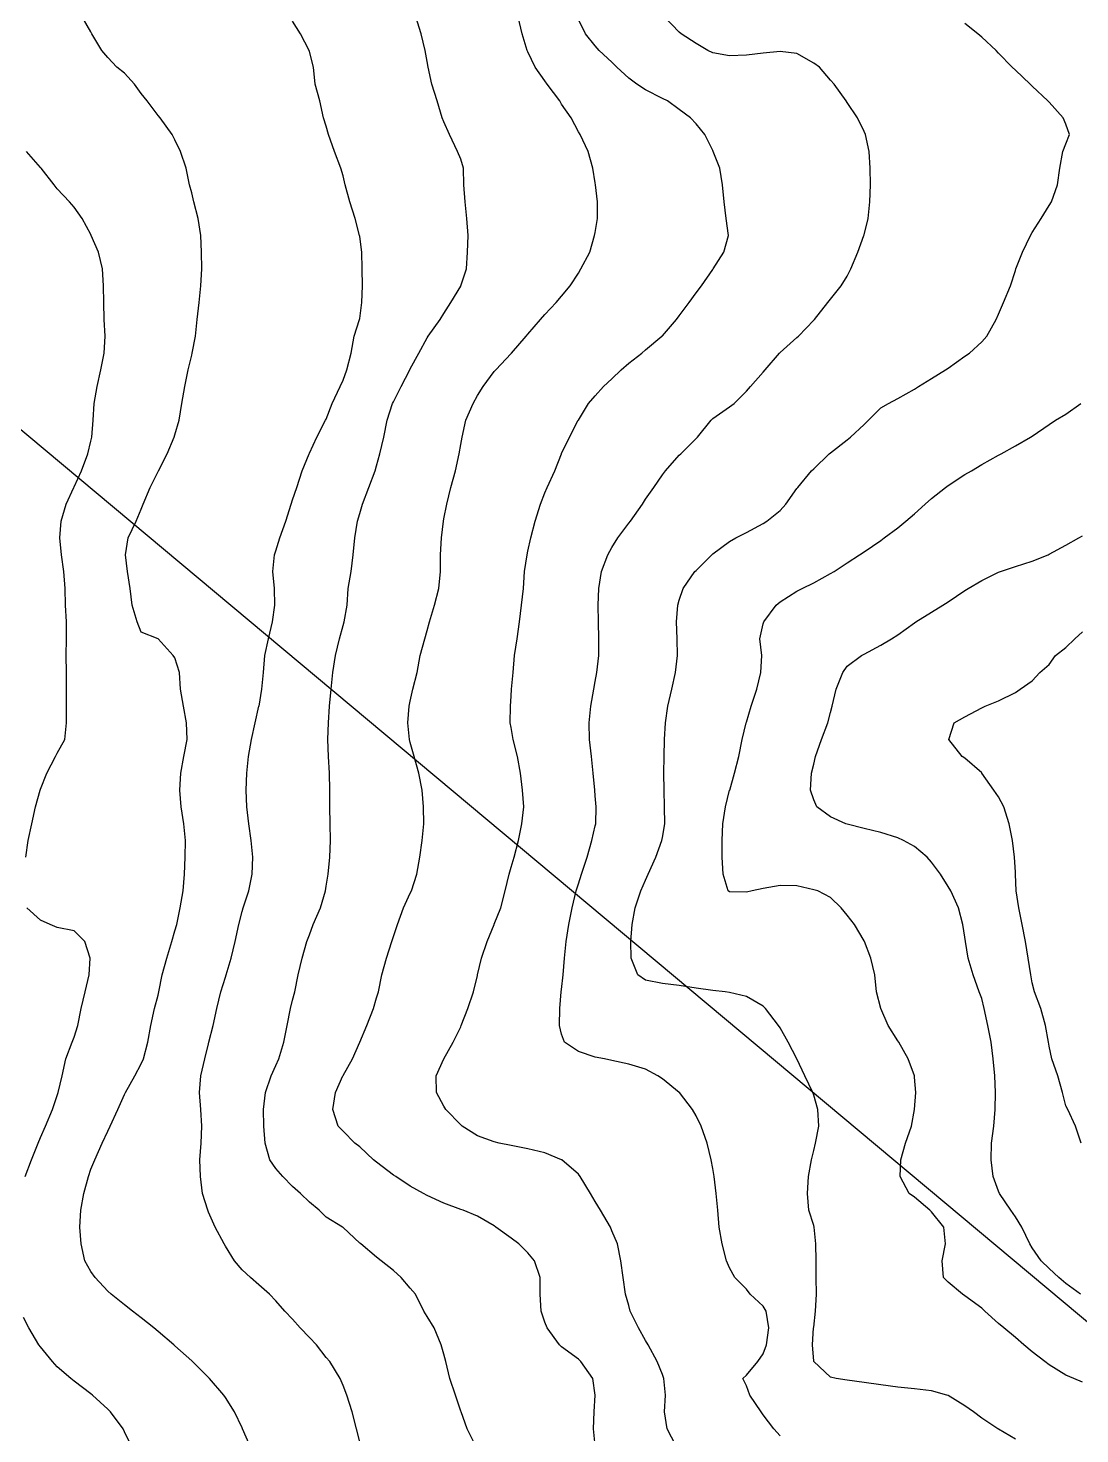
# Model space of a CAD drawing. Extents: x -280806 to 176394, y -263086 to 194114.
# Drawn here: x -38906 to 23831, y -216266 to -132412 of the extents above; entities that cross this region are included whole.
import ezdxf

# ---------------------------------------------------------------- set-up
doc = ezdxf.new("R2010")
doc.units = 0

msp = doc.modelspace()

# ---------------------------------------------------------------- linework, layer by layer
at = {"layer": 'CONTOURS'}
for points in [[(-25676.8397, -216964.7477, 515112), (-26113.801, -215962.1081, 515112), (-26137.7278, -215913.1267, 515112), (-26592.215, -214959.499, 515112), (-27140.3674, -214092.8306, 515112), (-27230.1614, -213956.8594, 515112), (-28092.1968, -212954.2198, 515112), (-28143.007, -212901.0626, 515112), (-29091.8494, -211951.5802, 515112), (-29145.6161, -211899.307, 515112), (-30148.2557, -211009.931, 515112), (-30219.0302, -210948.971, 515112), (-31150.8953, -210154.6013, 515112), (-31413.7853, -209946.3314, 515112), (-32153.5349, -209353.0992, 515112), (-32675.6878, -208943.6918, 515112), (-33156.144, -208578.2062, 515112), (-33947.3438, -207941.0522, 515112), (-34158.7836, -207752.1982, 515112), (-34909.6889, -206938.4431, 515112), (-35161.4232, -206588.3803, 515112), (-35515.8751, -205935.8035, 515112), (-35739.8726, -204933.1639, 515112), (-35813.3904, -203930.5243, 515112), (-35757.9168, -202927.9152, 515112), (-35581.5595, -201925.2756, 515112), (-35303.2162, -200922.636, 515112), (-35161.4232, -200475.1286, 515112), (-34929.6533, -199919.9964, 515112), (-34492.692, -198917.3873, 515112), (-34158.7836, -198211.0133, 515112), (-34016.7468, -197914.7477, 515112), (-33555.7063, -196912.1081, 515112), (-33156.144, -196023.8294, 515112), (-33104.5414, -195909.499, 515112), (-32539.5336, -194906.8594, 515112), (-32153.5349, -194187.3485, 515112), (-32017.4722, -193904.2198, 515112), (-31766.6827, -192901.5802, 515112), (-31592.8248, -191898.971, 515112), (-31367.6081, -190896.3314, 515112), (-31150.8953, -190104.3696, 515112), (-31102.4321, -189893.6918, 515112), (-30907.482, -188891.0522, 515112), (-30639.9895, -187888.4431, 515112), (-30333.0559, -186885.8035, 515112), (-30148.2557, -186250.326, 515112), (-30029.1703, -185883.1639, 515112), (-29827.2098, -184880.5243, 515112), (-29662.2521, -183877.9152, 515112), (-29575.0183, -182875.2756, 515112), (-29534.3275, -181872.636, 515112), (-29524.391, -180869.9964, 515112), (-29616.1054, -179867.3873, 515112), (-29778.8686, -178864.7477, 515112), (-29847.6924, -177862.1081, 515112), (-29796.1507, -176859.499, 515112), (-29617.1722, -175856.8594, 515112), (-29412.2246, -174854.2198, 515112), (-29464.7112, -173851.5802, 515112), (-29635.7345, -172848.971, 515112), (-29807.1235, -171846.3314, 515112), (-29880.9461, -170843.6918, 515112), (-30148.2557, -169983.15, 515112), (-30250.7904, -169841.0522, 515112), (-31150.8953, -168841.2778, 515112), (-31158.7286, -168838.4431, 515112), (-32153.5349, -168451.8958, 515112), (-32396.7043, -167835.8035, 515112), (-32706.2592, -166833.1639, 515112), (-32826.1675, -165830.5243, 515112), (-32969.0273, -164827.9152, 515112), (-33102.5297, -163825.2756, 515112), (-32932.3903, -162822.636, 515112), (-32471.1365, -161819.9964, 515112), (-32153.5349, -161097.5594, 515112), (-32038.5034, -160817.3873, 515112), (-31623.4267, -159814.7477, 515112), (-31150.8953, -158866.332, 515112), (-31120.4153, -158812.1081, 515112), (-30606.1872, -157809.499, 515112), (-30193.7623, -156806.8594, 515112), (-30148.2557, -156676.8317, 515112), (-29894.1134, -155804.2198, 515112), (-29730.6492, -154801.5802, 515112), (-29558.742, -153798.971, 515112), (-29353.1239, -152796.3314, 515112), (-29145.6161, -151928.261, 515112), (-29117.5135, -151793.6918, 515112), (-28929.8177, -150791.0522, 515112), (-28826.3076, -149788.4431, 515112), (-28703.8694, -148785.8035, 515112), (-28599.7193, -147783.1639, 515112), (-28545.8611, -146780.5243, 515112), (-28572.1349, -145777.9152, 515112), (-28598.9878, -144775.2756, 515112), (-28770.4378, -143772.636, 515112), (-29017.1734, -142769.9964, 515112), (-29145.6161, -142246.289, 515112), (-29287.0433, -141767.3873, 515112), (-29484.8585, -140764.7477, 515112), (-29822.7902, -139762.1081, 515112), (-30148.2557, -139073.1382, 515112), (-30322.8451, -138759.499, 515112), (-31031.5661, -137756.8594, 515112), (-31150.8953, -137620.0651, 515112), (-31800.1498, -136754.2198, 515112), (-32153.5349, -136307.1391, 515112), (-32567.2399, -135751.5802, 515112), (-33156.144, -135107.4463, 515112), (-33606.9432, -134748.971, 515112), (-34158.7836, -134169.8815, 515112), (-34511.7725, -133746.3314, 515112), (-35101.7129, -132743.6918, 515112), (-35161.4232, -132631.3121, 515112), (-35675.1026, -131741.0522, 515112)], [(-19119.3115, -216746.2975, 512064), (-19314.6274, -215962.1081, 512064), (-19585.8079, -214959.499, 512064), (-19894.1436, -213956.8594, 512064), (-20121.9511, -213375.179, 512064), (-20301.8136, -212954.2198, 512064), (-20916.839, -211951.5802, 512064), (-21124.5602, -211710.1786, 512064), (-21712.2451, -210948.971, 512064), (-22127.1998, -210510.0895, 512064), (-22676.1142, -209946.3314, 512064), (-23129.8394, -209428.3848, 512064), (-23592.6478, -208943.6918, 512064), (-24132.479, -208324.8259, 512064), (-24513.479, -207941.0522, 512064), (-25135.0882, -207383.5426, 512064), (-25643.6165, -206938.4431, 512064), (-26137.7278, -206476.0006, 512064), (-26588.2222, -205935.8035, 512064), (-27140.3674, -205064.4413, 512064), (-27219.7373, -204933.1639, 512064), (-27740.7624, -203930.5243, 512064), (-28143.007, -203041.9409, 512064), (-28194.5486, -202927.9152, 512064), (-28496.9407, -201925.2756, 512064), (-28631.0222, -200922.636, 512064), (-28667.4763, -199919.9964, 512064), (-28579.3282, -198917.3873, 512064), (-28542.0511, -197914.7477, 512064), (-28606.303, -196912.1081, 512064), (-28686.2215, -195909.499, 512064), (-28611.576, -194906.8594, 512064), (-28366.151, -193904.2198, 512064), (-28143.007, -192998.2322, 512064), (-28118.3182, -192901.5802, 512064), (-27872.0093, -191898.971, 512064), (-27644.0798, -190896.3314, 512064), (-27416.6381, -189893.6918, 512064), (-27140.3674, -189028.2122, 512064), (-27099.0365, -188891.0522, 512064), (-26799.6314, -187888.4431, 512064), (-26551.7071, -186885.8035, 512064), (-26345.7842, -185883.1639, 512064), (-26137.7278, -185104.7657, 512064), (-26070.8851, -184880.5243, 512064), (-25735.2394, -183877.9152, 512064), (-25548.0617, -182875.2756, 512064), (-25503.6218, -181872.636, 512064), (-25597.7136, -180869.9964, 512064), (-25739.2627, -179867.3873, 512064), (-25866.7606, -178864.7477, 512064), (-25901.4468, -177862.1081, 512064), (-25856.1535, -176859.499, 512064), (-25754.838, -175856.8594, 512064), (-25585.7959, -174854.2198, 512064), (-25359.299, -173851.5802, 512064), (-25135.0882, -172861.0106, 512064), (-25132.5583, -172848.971, 512064), (-24963.059, -171846.3314, 512064), (-24869.1806, -170843.6918, 512064), (-24789.445, -169841.0522, 512064), (-24564.9598, -168838.4431, 512064), (-24329.3494, -167835.8035, 512064), (-24189.0499, -166833.1639, 512064), (-24206.9417, -165830.5243, 512064), (-24306.3065, -164827.9152, 512064), (-24200.6018, -163825.2756, 512064), (-24132.479, -163586.4038, 512064), (-23895.3446, -162822.636, 512064), (-23541.3804, -161819.9964, 512064), (-23220.2431, -160817.3873, 512064), (-23129.8394, -160555.4422, 512064), (-22880.0558, -159814.7477, 512064), (-22550.2318, -158812.1081, 512064), (-22151.5534, -157809.499, 512064), (-22127.1998, -157756.3418, 512064), (-21682.71, -156806.8594, 512064), (-21159.6122, -155804.2198, 512064), (-21124.5602, -155729.0561, 512064), (-20766.6641, -154801.5802, 512064), (-20289.4387, -153798.971, 512064), (-20121.9511, -153414.9535, 512064), (-19900.1482, -152796.3314, 512064), (-19645.823, -151793.6918, 512064), (-19463.9489, -150791.0522, 512064), (-19129.7662, -149788.4431, 512064), (-19119.3115, -149727.5746, 512064), (-18992.8195, -148785.8035, 512064), (-18963.132, -147783.1639, 512064), (-18990.2592, -146780.5243, 512064), (-19002.3598, -145777.9152, 512064), (-19119.3115, -144842.8193, 512064), (-19130.01, -144775.2756, 512064), (-19396.3747, -143772.636, 512064), (-19711.5379, -142769.9964, 512064), (-20001.7075, -141767.3873, 512064), (-20121.9511, -141232.067, 512064), (-20252.436, -140764.7477, 512064), (-20630.9366, -139762.1081, 512064), (-20981.4262, -138759.499, 512064), (-21124.5602, -138260.1756, 512064), (-21283.6354, -137756.8594, 512064), (-21513.0583, -136754.2198, 512064), (-21779.7888, -135751.5802, 512064), (-21879.6718, -134748.971, 512064), (-22127.1998, -133816.2526, 512064), (-22148.6882, -133746.3314, 512064), (-22666.2996, -132743.6918, 512064), (-23129.8394, -131987.7269, 512064)], [(-12225.1622, -216964.7477, 509016), (-12719.7612, -215962.1081, 509016), (-13082.5646, -214959.499, 509016), (-13103.5349, -214903.9949, 509016), (-13422.9958, -213956.8594, 509016), (-13747.6382, -212954.2198, 509016), (-13985.6261, -211951.5802, 509016), (-14106.144, -211503.0974, 509016), (-14267.0479, -210948.971, 509016), (-14687.2757, -209946.3314, 509016), (-15108.7836, -209256.2642, 509016), (-15309.4639, -208943.6918, 509016), (-15800.4358, -207941.0522, 509016), (-16111.4232, -207568.5257, 509016), (-16645.89, -206938.4431, 509016), (-17114.0628, -206526.9631, 509016), (-17838.42, -205935.8035, 509016), (-18116.6719, -205719.3955, 509016), (-19063.2283, -204933.1639, 509016), (-19119.3115, -204880.7383, 509016), (-20121.9511, -203958.444, 509016), (-20156.1497, -203930.5243, 509016), (-21124.5602, -203329.855, 509016), (-21543.7822, -202927.9152, 509016), (-22127.1998, -202453.6769, 509016), (-22668.3418, -201925.2756, 509016), (-23129.8394, -201512.6374, 509016), (-23715.6346, -200922.636, 509016), (-24132.479, -200436.541, 509016), (-24482.9686, -199919.9964, 509016), (-24760.4585, -198917.3873, 509016), (-24841.139, -197914.7477, 509016), (-24858.8174, -196912.1081, 509016), (-24756.3132, -195909.499, 509016), (-24410.7005, -194906.8594, 509016), (-24132.479, -194283.269, 509016), (-23961.0595, -193904.2198, 509016), (-23661.1668, -192901.5802, 509016), (-23448.9041, -191898.971, 509016), (-23254.8379, -190896.3314, 509016), (-23129.8394, -190395.8498, 509016), (-22999.4765, -189893.6918, 509016), (-22792.6087, -188891.0522, 509016), (-22562.9419, -187888.4431, 509016), (-22280.057, -186885.8035, 509016), (-22127.1998, -186488.6186, 509016), (-21906.3418, -185883.1639, 509016), (-21464.3513, -184880.5243, 509016), (-21169.5487, -183877.9152, 509016), (-21124.5602, -183595.8533, 509016), (-21007.3951, -182875.2756, 509016), (-20911.0478, -181872.636, 509016), (-20867.7053, -180869.9964, 509016), (-20884.6217, -179867.3873, 509016), (-20901.1114, -178864.7477, 509016), (-20910.1334, -177862.1081, 509016), (-20935.0051, -176859.499, 509016), (-20980.6946, -175856.8594, 509016), (-21033.7603, -174854.2198, 509016), (-20995.7822, -173851.5802, 509016), (-20921.0758, -172848.971, 509016), (-20834.9698, -171846.3314, 509016), (-20737.8605, -170843.6918, 509016), (-20570.0376, -169841.0522, 509016), (-20338.3591, -168838.4431, 509016), (-20121.9511, -168054.9547, 509016), (-20057.8517, -167835.8035, 509016), (-19872.899, -166833.1639, 509016), (-19820.1686, -165830.5243, 509016), (-19635.0331, -164827.9152, 509016), (-19511.5586, -163825.2756, 509016), (-19413.9922, -162822.636, 509016), (-19251.0766, -161819.9964, 509016), (-19119.3115, -161359.596, 509016), (-18951.5801, -160817.3873, 509016), (-18580.7909, -159814.7477, 509016), (-18203.9666, -158812.1081, 509016), (-18116.6719, -158526.0228, 509016), (-17919.1006, -157809.499, 509016), (-17694.4325, -156806.8594, 509016), (-17492.1672, -155804.2198, 509016), (-17165.4521, -154801.5802, 509016), (-17114.0628, -154704.4709, 509016), (-16652.047, -153798.971, 509016), (-16138.6418, -152796.3314, 509016), (-16111.4232, -152738.9376, 509016), (-15595.0615, -151793.6918, 509016), (-15108.7836, -150888.3444, 509016), (-15047.1835, -150791.0522, 509016), (-14318.1629, -149788.4431, 509016), (-14106.144, -149432.711, 509016), (-13685.0018, -148785.8035, 509016), (-13103.5349, -147800.7204, 509016), (-13093.6898, -147783.1639, 509016), (-12763.9877, -146780.5243, 509016), (-12691.5672, -145777.9152, 509016), (-12666.8784, -144775.2756, 509016), (-12737.5615, -143772.636, 509016), (-12839.0599, -142769.9964, 509016), (-12911.5414, -141767.3873, 509016), (-12941.1679, -140764.7477, 509016), (-13103.5349, -140238.1752, 509016), (-13295.4065, -139762.1081, 509016), (-13768.8218, -138759.499, 509016), (-14106.144, -137998.9315, 509016), (-14209.9284, -137756.8594, 509016), (-14507.3827, -136754.2198, 509016), (-14816.1451, -135751.5802, 509016), (-15038.07, -134748.971, 509016), (-15108.7836, -134394.5801, 509016), (-15226.7717, -133746.3314, 509016), (-15457.4443, -132743.6918, 509016), (-15785.2567, -131741.0522, 509016)], [(-5090.4038, -216964.7477, 505968), (-5190.4392, -215962.1081, 505968), (-5146.5785, -214959.499, 505968), (-5082.9058, -213956.8594, 505968), (-5214.2136, -212954.2198, 505968), (-5937.0468, -211951.5802, 505968), (-6085.0882, -211815.6394, 505968), (-7087.7278, -211072.0493, 505968), (-7199.8942, -210948.971, 505968), (-7943.5452, -209946.3314, 505968), (-8090.3674, -209605.7784, 505968), (-8309.7014, -208943.6918, 505968), (-8354.4766, -207941.0522, 505968), (-8372.856, -206938.4431, 505968), (-8707.9836, -205935.8035, 505968), (-9093.007, -205473.6962, 505968), (-9629.455, -204933.1639, 505968), (-10095.6161, -204583.5583, 505968), (-10997.5802, -203930.5243, 505968), (-11098.2557, -203853.4709, 505968), (-12100.8953, -203271.0286, 505968), (-12962.1382, -202927.9152, 505968), (-13103.5349, -202876.4345, 505968), (-14106.144, -202506.6206, 505968), (-15108.7836, -202039.7585, 505968), (-15313.3654, -201925.2756, 505968), (-16111.4232, -201493.7702, 505968), (-16981.17, -200922.636, 505968), (-17114.0628, -200830.6778, 505968), (-18116.6719, -200057.4917, 505968), (-18301.5331, -199919.9964, 505968), (-19119.3115, -199151.8699, 505968), (-19408.841, -198917.3873, 505968), (-20121.9511, -198217.9018, 505968), (-20406.1771, -197914.7477, 505968), (-20732.4046, -196912.1081, 505968), (-20570.891, -195909.499, 505968), (-20128.5958, -194906.8594, 505968), (-20121.9511, -194892.8995, 505968), (-19563.6185, -193904.2198, 505968), (-19122.6338, -192901.5802, 505968), (-19119.3115, -192893.503, 505968), (-18694.6032, -191898.971, 505968), (-18313.7556, -190896.3314, 505968), (-18116.6719, -190257.9888, 505968), (-18004.536, -189893.6918, 505968), (-17801.5697, -188891.0522, 505968), (-17528.7127, -187888.4431, 505968), (-17211.7512, -186885.8035, 505968), (-17114.0628, -186597.7675, 505968), (-16876.075, -185883.1639, 505968), (-16518.0264, -184880.5243, 505968), (-16111.4232, -184013.3074, 505968), (-16040.7706, -183877.9152, 505968), (-15727.68, -182875.2756, 505968), (-15531.5412, -181872.636, 505968), (-15398.0998, -180869.9964, 505968), (-15305.9587, -179867.3873, 505968), (-15317.9678, -178864.7477, 505968), (-15411.45, -177862.1081, 505968), (-15603.8093, -176859.499, 505968), (-15887.7305, -175856.8594, 505968), (-16111.4232, -175027.8643, 505968), (-16155.4973, -174854.2198, 505968), (-16259.6779, -173851.5802, 505968), (-16179.9118, -172848.971, 505968), (-16111.4232, -172558.2528, 505968), (-15952.409, -171846.3314, 505968), (-15702.9607, -170843.6918, 505968), (-15511.6073, -169841.0522, 505968), (-15240.7925, -168838.4431, 505968), (-15108.7836, -168349.6963, 505968), (-14954.7072, -167835.8035, 505968), (-14660.3314, -166833.1639, 505968), (-14408.3532, -165830.5243, 505968), (-14310.6038, -164827.9152, 505968), (-14305.026, -163825.2756, 505968), (-14256.5018, -162822.636, 505968), (-14133.7284, -161819.9964, 505968), (-14106.144, -161679.9713, 505968), (-13922.1972, -160817.3873, 505968), (-13698.9922, -159814.7477, 505968), (-13414.2785, -158812.1081, 505968), (-13193.8166, -157809.499, 505968), (-13103.5349, -157247.8135, 505968), (-13014.3809, -156806.8594, 505968), (-12787.2439, -155804.2198, 505968), (-12364.1206, -154801.5802, 505968), (-12100.8953, -154332.6758, 505968), (-11767.2612, -153798.971, 505968), (-11098.2557, -152901.2741, 505968), (-11010.8086, -152796.3314, 505968), (-10095.6161, -151823.105, 505968), (-10067.3611, -151793.6918, 505968), (-9193.1033, -150791.0522, 505968), (-9093.007, -150677.118, 505968), (-8343.839, -149788.4431, 505968), (-8090.3674, -149499.6756, 505968), (-7401.9156, -148785.8035, 505968), (-7087.7278, -148397.6102, 505968), (-6567.8609, -147783.1639, 505968), (-6085.0882, -147024.7606, 505968), (-5929.8535, -146780.5243, 505968), (-5401.0865, -145777.9152, 505968), (-5117.7139, -144775.2756, 505968), (-5082.479, -144598.9488, 505968), (-4934.773, -143772.636, 505968), (-4943.6731, -142769.9964, 505968), (-5063.3681, -141767.3873, 505968), (-5082.479, -141644.4614, 505968), (-5220.523, -140764.7477, 505968), (-5503.6517, -139762.1081, 505968), (-5976.8842, -138759.499, 505968), (-6085.0882, -138591.859, 505968), (-6519.8854, -137756.8594, 505968), (-7087.7278, -136948.3774, 505968), (-7194.6821, -136754.2198, 505968), (-7940.3143, -135751.5802, 505968), (-8090.3674, -135555.3804, 505968), (-8657.783, -134748.971, 505968), (-9093.007, -133823.964, 505968), (-9128.9429, -133746.3314, 505968), (-9430.7558, -132743.6918, 505968), (-9666.031, -131741.0522, 505968)], [(-274.1371, -216964.7477, 502920), (-782.2387, -215962.1081, 502920), (-944.941, -214959.499, 502920), (-892.3325, -213956.8594, 502920), (-979.3224, -212954.2198, 502920), (-1071.9511, -212714.586, 502920), (-1382.4204, -211951.5802, 502920), (-1926.3055, -210948.971, 502920), (-2074.5602, -210688.6414, 502920), (-2502.1946, -209946.3314, 502920), (-2987.2229, -208943.6918, 502920), (-3077.1998, -208604.8152, 502920), (-3268.157, -207941.0522, 502920), (-3420.8923, -206938.4431, 502920), (-3544.7021, -205935.8035, 502920), (-3749.04, -204933.1639, 502920), (-4079.8394, -204162.4466, 502920), (-4175.1809, -203930.5243, 502920), (-4760.214, -202927.9152, 502920), (-5082.479, -202403.9335, 502920), (-5356.921, -201925.2756, 502920), (-5973.8971, -200922.636, 502920), (-6085.0882, -200767.4623, 502920), (-7074.3166, -199919.9964, 502920), (-7087.7278, -199911.3706, 502920), (-8090.3674, -199496.4463, 502920), (-9093.007, -199258.3975, 502920), (-10095.6161, -199063.7827, 502920), (-10809.3053, -198917.3873, 502920), (-11098.2557, -198846.4603, 502920), (-12100.8953, -198480.6698, 502920), (-13006.639, -197914.7477, 502920), (-13103.5349, -197829.4646, 502920), (-13992.9413, -196912.1081, 502920), (-14106.144, -196713.9576, 502920), (-14538.0761, -195909.499, 502920), (-14576.2675, -194906.8594, 502920), (-14113.0325, -193904.2198, 502920), (-14106.144, -193890.6866, 502920), (-13558.5403, -192901.5802, 502920), (-13103.5349, -191977.6094, 502920), (-13069.3058, -191898.971, 502920), (-12677.1806, -190896.3314, 502920), (-12346.1069, -189893.6918, 502920), (-12100.8953, -188914.0951, 502920), (-12095.7137, -188891.0522, 502920), (-11862.9684, -187888.4431, 502920), (-11516.4413, -186885.8035, 502920), (-11109.8381, -185883.1639, 502920), (-11098.2557, -185856.6463, 502920), (-10702.9606, -184880.5243, 502920), (-10451.531, -183877.9152, 502920), (-10210.2514, -182875.2756, 502920), (-10095.6161, -182456.2061, 502920), (-9923.2212, -181872.636, 502920), (-9653.7475, -180869.9964, 502920), (-9450.7202, -179867.3873, 502920), (-9345.168, -178864.7477, 502920), (-9407.0119, -177862.1081, 502920), (-9527.6213, -176859.499, 502920), (-9707.9105, -175856.8594, 502920), (-9976.9574, -174854.2198, 502920), (-10095.6161, -174129.4663, 502920), (-10145.2375, -173851.5802, 502920), (-10142.3114, -172848.971, 502920), (-10095.6161, -172266.4982, 502920), (-10064.496, -171846.3314, 502920), (-9971.5015, -170843.6918, 502920), (-9898.6848, -169841.0522, 502920), (-9739.4878, -168838.4431, 502920), (-9597.7862, -167835.8035, 502920), (-9469.5264, -166833.1639, 502920), (-9362.8159, -165830.5243, 502920), (-9290.4259, -164827.9152, 502920), (-9138.1174, -163825.2756, 502920), (-9093.007, -163615.5122, 502920), (-8917.5641, -162822.636, 502920), (-8661.4406, -161819.9964, 502920), (-8350.5142, -160817.3873, 502920), (-8090.3674, -160125.6132, 502920), (-7945.9226, -159814.7477, 502920), (-7496.3426, -158812.1081, 502920), (-7096.3841, -157809.499, 502920), (-7087.7278, -157789.1078, 502920), (-6614.4953, -156806.8594, 502920), (-6090.4222, -155804.2198, 502920), (-6085.0882, -155795.5634, 502920), (-5482.8948, -154801.5802, 502920), (-5082.479, -154353.006, 502920), (-4580.8087, -153798.971, 502920), (-4079.8394, -153322.3553, 502920), (-3531.0775, -152796.3314, 502920), (-3077.1998, -152392.6543, 502920), (-2307.6408, -151793.6918, 502920), (-2074.5602, -151609.3793, 502920), (-1096.0608, -150791.0522, 502920), (-1071.9511, -150765.6624, 502920), (-237.3782, -149788.4431, 502920), (-69.3115, -149565.9696, 502920), (525.841, -148785.8035, 502920), (933.3281, -148212.1394, 502920), (1265.8344, -147783.1639, 502920), (1935.9372, -146802.4699, 502920), (1952.8231, -146780.5243, 502920), (2596.0121, -145777.9152, 502920), (2861.5538, -144775.2756, 502920), (2726.1617, -143772.636, 502920), (2615.4888, -142769.9964, 502920), (2508.8393, -141767.3873, 502920), (2353.5132, -140764.7477, 502920), (1963.8264, -139762.1081, 502920), (1935.9372, -139705.9334, 502920), (1468.5569, -138759.499, 502920), (933.3281, -138129.4774, 502920), (611.185, -137756.8594, 502920), (-69.3115, -137275.2449, 502920), (-771.7536, -136754.2198, 502920), (-1071.9511, -136603.8619, 502920), (-2074.5602, -136085.8543, 502920), (-2600.4317, -135751.5802, 502920), (-3077.1998, -135404.8092, 502920), (-3791.4377, -134748.971, 502920), (-4079.8394, -134438.136, 502920), (-4836.4445, -133746.3314, 502920), (-5082.479, -133475.029, 502920), (-5649.0108, -132743.6918, 502920), (-6085.0882, -131890.2518, 502920)], [(5946.4651, -216382.8845, 499872), (5575.8588, -215962.1081, 499872), (4943.856, -215132.5949, 499872), (4812.9444, -214959.499, 499872), (4148.8766, -213956.8594, 499872), (3941.2164, -213405.5371, 499872), (3717.5237, -212954.2198, 499872), (3941.2164, -212761.6166, 499872), (4624.578, -211951.5802, 499872), (4943.856, -211486.4858, 499872), (5146.7309, -210948.971, 499872), (5269.9006, -209946.3314, 499872), (5108.6614, -208943.6918, 499872), (4943.856, -208638.3127, 499872), (4164.8482, -207941.0522, 499872), (3941.2164, -207643.415, 499872), (3247.5221, -206938.4431, 499872), (2938.5768, -206353.4405, 499872), (2751.7954, -205935.8035, 499872), (2491.5266, -204933.1639, 499872), (2312.7919, -203930.5243, 499872), (2232.3857, -202927.9152, 499872), (2127.7783, -201925.2756, 499872), (2009.5769, -200922.636, 499872), (1935.9372, -200434.7122, 499872), (1838.5231, -199919.9964, 499872), (1588.9834, -198917.3873, 499872), (1249.8019, -197914.7477, 499872), (933.3281, -197304.1114, 499872), (718.9013, -196912.1081, 499872), (-52.4866, -195909.499, 499872), (-69.3115, -195892.8874, 499872), (-1071.9511, -195080.8392, 499872), (-1352.0928, -194906.8594, 499872), (-2074.5602, -194514.3074, 499872), (-3077.1998, -194211.5801, 499872), (-4079.8394, -193997.0314, 499872), (-4535.424, -193904.2198, 499872), (-5082.479, -193787.969, 499872), (-6085.0882, -193450.8907, 499872), (-6905.0916, -192901.5802, 499872), (-7087.7278, -192418.9903, 499872), (-7202.9117, -191898.971, 499872), (-7190.5673, -190896.3314, 499872), (-7106.1072, -189893.6918, 499872), (-7087.7278, -189763.7251, 499872), (-6993.636, -188891.0522, 499872), (-6915.851, -187888.4431, 499872), (-6806.3974, -186885.8035, 499872), (-6652.4124, -185883.1639, 499872), (-6457.7976, -184880.5243, 499872), (-6219.3526, -183877.9152, 499872), (-6085.0882, -183450.0979, 499872), (-5893.0946, -182875.2756, 499872), (-5569.0313, -181872.636, 499872), (-5275.9661, -180869.9964, 499872), (-5082.479, -179996.2872, 499872), (-5051.4199, -179867.3873, 499872), (-5027.7065, -178864.7477, 499872), (-5082.479, -178196.687, 499872), (-5108.9357, -177862.1081, 499872), (-5206.3802, -176859.499, 499872), (-5309.4636, -175856.8594, 499872), (-5415.3816, -174854.2198, 499872), (-5445.6482, -173851.5802, 499872), (-5344.8814, -172848.971, 499872), (-5170.5967, -171846.3314, 499872), (-5082.479, -171381.7553, 499872), (-4984.242, -170843.6918, 499872), (-4860.3713, -169841.0522, 499872), (-4868.1437, -168838.4431, 499872), (-4882.7131, -167835.8035, 499872), (-4898.1055, -166833.1639, 499872), (-4868.1742, -165830.5243, 499872), (-4714.2197, -164827.9152, 499872), (-4319.4427, -163825.2756, 499872), (-4079.8394, -163398.8604, 499872), (-3722.431, -162822.636, 499872), (-3077.1998, -161940.0266, 499872), (-2977.1645, -161819.9964, 499872), (-2254.697, -160817.3873, 499872), (-2074.5602, -160512.4044, 499872), (-1574.4749, -159814.7477, 499872), (-1071.9511, -159050.3398, 499872), (-879.9881, -158812.1081, 499872), (-69.3115, -157892.2217, 499872), (25.6337, -157809.499, 499872), (933.3281, -156890.5879, 499872), (1021.903, -156806.8594, 499872), (1829.6839, -155804.2198, 499872), (1935.9372, -155688.731, 499872), (2938.5768, -154996.4693, 499872), (3206.6789, -154801.5802, 499872), (3941.2164, -154072.8034, 499872), (4188.3787, -153798.971, 499872), (4943.856, -152931.3578, 499872), (5058.6132, -152796.3314, 499872), (5912.4799, -151793.6918, 499872), (5946.4651, -151755.9576, 499872), (6949.1047, -150869.6906, 499872), (7047.738, -150791.0522, 499872), (7951.7443, -149841.6002, 499872), (7994.203, -149788.4431, 499872), (8798.2044, -148785.8035, 499872), (8954.3839, -148573.1446, 499872), (9585.1675, -147783.1639, 499872), (9956.993, -147204.4402, 499872), (10164.9276, -146780.5243, 499872), (10579.1508, -145777.9152, 499872), (10949.117, -144775.2756, 499872), (10959.6326, -144733.1522, 499872), (11209.1724, -143772.636, 499872), (11305.733, -142769.9964, 499872), (11337.737, -141767.3873, 499872), (11329.8732, -140764.7477, 499872), (11267.8769, -139762.1081, 499872), (11044.7023, -138759.499, 499872), (10959.6326, -138570.3096, 499872), (10567.416, -137756.8594, 499872), (9956.993, -136854.377, 499872), (9889.7542, -136754.2198, 499872), (9173.718, -135751.5802, 499872), (8954.3839, -135513.7752, 499872), (8304.8856, -134748.971, 499872), (7951.7443, -134511.9281, 499872), (6949.1047, -133930.2782, 499872), (5946.4651, -133804.3654, 499872), (4943.856, -133907.1744, 499872), (3941.2164, -134028.881, 499872), (2938.5768, -134061.0679, 499872), (1935.9372, -133888.0025, 499872), (1642.6282, -133746.3314, 499872), (933.3281, -133337.9909, 499872), (44.6837, -132743.6918, 499872), (-69.3115, -132644.6623, 499872), (-938.7535, -131741.0522, 499872)], [(19983.3281, -216586.3994, 496824), (18980.6885, -215983.8403, 496824), (18945.0878, -215962.1081, 496824), (17978.0489, -215323.1863, 496824), (17477.5368, -214959.499, 496824), (16975.4398, -214588.3745, 496824), (15972.8002, -213980.6338, 496824), (15903.9458, -213956.8594, 496824), (14970.1606, -213698.2366, 496824), (13967.521, -213582.9307, 496824), (12964.9118, -213473.4161, 496824), (11962.2722, -213349.6673, 496824), (10959.6326, -213210.0079, 496824), (9956.993, -213057.4555, 496824), (9287.5913, -212954.2198, 496824), (8954.3839, -212890.3337, 496824), (7955.6153, -211951.5802, 496824), (7951.7443, -211925.4893, 496824), (7890.8148, -210948.971, 496824), (7948.2391, -209946.3314, 496824), (7951.7443, -209892.5342, 496824), (8057.0527, -208943.6918, 496824), (8126.6995, -207941.0522, 496824), (8099.3285, -206938.4431, 496824), (8092.1352, -205935.8035, 496824), (8073.9691, -204933.1639, 496824), (7981.0966, -203930.5243, 496824), (7951.7443, -203840.6998, 496824), (7656.5455, -202927.9152, 496824), (7589.581, -201925.2756, 496824), (7651.6382, -200922.636, 496824), (7820.5279, -199919.9964, 496824), (7951.7443, -199363.6754, 496824), (8051.3834, -198917.3873, 496824), (8262.3355, -197914.7477, 496824), (8197.7789, -196912.1081, 496824), (7951.7443, -196063.6973, 496824), (7900.355, -195909.499, 496824), (7426.1777, -194906.8594, 496824), (6956.1456, -193904.2198, 496824), (6949.1047, -193888.8883, 496824), (6434.8462, -192901.5802, 496824), (5946.4651, -192042.1356, 496824), (5850.7274, -191898.971, 496824), (5074.4018, -190896.3314, 496824), (4943.856, -190761.5184, 496824), (3941.2164, -190181.2097, 496824), (2938.5768, -189928.5305, 496824), (2672.4559, -189893.6918, 496824), (1935.9372, -189814.0171, 496824), (933.3281, -189669.2371, 496824), (-69.3115, -189518.544, 496824), (-1071.9511, -189391.4119, 496824), (-2074.5602, -189194.2673, 496824), (-2530.9068, -188891.0522, 496824), (-2940.8323, -187888.4431, 496824), (-2963.6009, -186885.8035, 496824), (-2869.0519, -185883.1639, 496824), (-2703.1493, -184880.5243, 496824), (-2365.1261, -183877.9152, 496824), (-2074.5602, -183230.0323, 496824), (-1922.4955, -182875.2756, 496824), (-1463.6191, -181872.636, 496824), (-1104.6562, -180869.9964, 496824), (-1071.9511, -180687.3602, 496824), (-935.9189, -179867.3873, 496824), (-943.417, -178864.7477, 496824), (-971.2757, -177862.1081, 496824), (-980.9074, -176859.499, 496824), (-969.6907, -175856.8594, 496824), (-941.9234, -174854.2198, 496824), (-891.4181, -173851.5802, 496824), (-745.4798, -172848.971, 496824), (-510.2657, -171846.3314, 496824), (-283.1592, -170843.6918, 496824), (-166.4513, -169841.0522, 496824), (-194.1576, -168838.4431, 496824), (-240.6701, -167835.8035, 496824), (-160.1724, -166833.1639, 496824), (-69.3115, -166527.8458, 496824), (171.2366, -165830.5243, 496824), (867.979, -164827.9152, 496824), (933.3281, -164760.341, 496824), (1873.9104, -163825.2756, 496824), (1935.9372, -163770.8688, 496824), (2938.5768, -163033.1004, 496824), (3309.0917, -162822.636, 496824), (3941.2164, -162496.4695, 496824), (4943.856, -161957.9489, 496824), (5157.4598, -161819.9964, 496824), (5946.4651, -161186.0429, 496824), (6296.2841, -160817.3873, 496824), (6949.1047, -159880.0968, 496824), (7004.9746, -159814.7477, 496824), (7827.7212, -158812.1081, 496824), (7951.7443, -158695.4611, 496824), (8882.695, -157809.499, 496824), (8954.3839, -157752.8671, 496824), (9956.993, -156963.2218, 496824), (10140.9094, -156806.8594, 496824), (10959.6326, -156058.0267, 496824), (11229.0149, -155804.2198, 496824), (11962.2722, -155062.5194, 496824), (12409.9625, -154801.5802, 496824), (12964.9118, -154497.9689, 496824), (13967.521, -153941.3126, 496824), (14202.1865, -153798.971, 496824), (14970.1606, -153321.8981, 496824), (15812.2315, -152796.3314, 496824), (15972.8002, -152694.7416, 496824), (16975.4398, -151979.2541, 496824), (17246.4984, -151793.6918, 496824), (17978.0489, -151119.779, 496824), (18282.727, -150791.0522, 496824), (18833.1043, -149788.4431, 496824), (18980.6885, -149466.7267, 496824), (19281.3737, -148785.8035, 496824), (19682.7343, -147783.1639, 496824), (19983.3281, -146870.2574, 496824), (20015.7893, -146780.5243, 496824), (20401.4222, -145777.9152, 496824), (20888.4622, -144775.2756, 496824), (20985.9372, -144602.6064, 496824), (21518.1485, -143772.636, 496824), (21988.5768, -142995.0607, 496824), (22145.244, -142769.9964, 496824), (22486.3457, -141767.3873, 496824), (22641.4279, -140764.7477, 496824), (22823.0278, -139762.1081, 496824), (22991.2164, -139320.0566, 496824), (23219.2982, -138759.499, 496824), (22991.2164, -138133.0435, 496824), (22839.1822, -137756.8594, 496824), (21988.5768, -136825.0248, 496824), (21928.5617, -136754.2198, 496824), (20985.9372, -135867.0994, 496824), (20863.0418, -135751.5802, 496824), (19983.3281, -134919.9943, 496824), (19799.1984, -134748.971, 496824), (18980.6885, -133897.6951, 496824), (18841.913, -133746.3314, 496824), (17978.0489, -132958.8197, 496824), (17743.109, -132743.6918, 496824), (16975.4398, -132127.1119, 496824)], [(-39047.989, -181872.636, 518160), (-38894.0954, -180869.9964, 518160), (-38678.8457, -179867.3873, 518160), (-38456.1588, -178864.7477, 518160), (-38187.0204, -177862.1081, 518160), (-38169.3115, -177812.2733, 518160), (-37794.6514, -176859.499, 518160), (-37262.9887, -175856.8594, 518160), (-37166.6719, -175665.445, 518160), (-36707.9174, -174854.2198, 518160), (-36613.0637, -173851.5802, 518160), (-36613.5514, -172848.971, 518160), (-36614.2524, -171846.3314, 518160), (-36614.4962, -170843.6918, 518160), (-36638.8802, -169841.0522, 518160), (-36611.3263, -168838.4431, 518160), (-36622.0248, -167835.8035, 518160), (-36667.8972, -166833.1639, 518160), (-36687.953, -165830.5243, 518160), (-36772.9922, -164827.9152, 518160), (-36923.5634, -163825.2756, 518160), (-37007.353, -162822.636, 518160), (-36940.8761, -161819.9964, 518160), (-36638.8802, -160817.3873, 518160), (-36187.6238, -159814.7477, 518160), (-36164.0628, -159771.1613, 518160), (-35719.451, -158812.1081, 518160), (-35335.5859, -157809.499, 518160), (-35161.4232, -157044.6643, 518160), (-35115.5813, -156806.8594, 518160), (-35030.5726, -155804.2198, 518160), (-34965.5892, -154801.5802, 518160), (-34789.4148, -153798.971, 518160), (-34559.8394, -152796.3314, 518160), (-34360.3478, -151793.6918, 518160), (-34313.8354, -150791.0522, 518160), (-34361.2013, -149788.4431, 518160), (-34392.3518, -148785.8035, 518160), (-34414.6022, -147783.1639, 518160), (-34472.057, -146780.5243, 518160), (-34712.1785, -145777.9152, 518160), (-35137.2526, -144775.2756, 518160), (-35161.4232, -144724.4654, 518160), (-35676.6266, -143772.636, 518160), (-36164.0628, -143101.314, 518160), (-36427.8977, -142769.9964, 518160), (-37166.6719, -141999.3096, 518160), (-37347.1135, -141767.3873, 518160), (-38131.8821, -140764.7477, 518160), (-38169.3115, -140716.5588, 518160), (-39011.352, -139762.1081, 518160)], [(23993.856, -213171.4812, 493776), (23464.9366, -212954.2198, 493776), (22991.2164, -212759.7269, 493776), (21988.5768, -212153.1749, 493776), (21730.5026, -211951.5802, 493776), (20985.9372, -211362.737, 493776), (20493.1975, -210948.971, 493776), (19983.3281, -210509.0227, 493776), (19300.8504, -209946.3314, 493776), (18980.6885, -209674.206, 493776), (18156.2959, -208943.6918, 493776), (17978.0489, -208773.7658, 493776), (16975.4398, -208025.5428, 493776), (16825.6306, -207941.0522, 493776), (15972.8002, -207217.7009, 493776), (15690.403, -206938.4431, 493776), (15614.904, -205935.8035, 493776), (15807.2633, -204933.1639, 493776), (15711.2513, -203930.5243, 493776), (14970.1606, -203024.5978, 493776), (14881.0066, -202927.9152, 493776), (13967.521, -202144.3049, 493776), (13647.0847, -201925.2756, 493776), (13118.2567, -200922.636, 493776), (13152.8515, -199919.9964, 493776), (13420.2221, -198917.3873, 493776), (13780.3738, -197914.7477, 493776), (13967.3076, -196912.1081, 493776), (13967.521, -196909.4563, 493776), (14049.9389, -195909.499, 493776), (13967.521, -194982.9679, 493776), (13959.5352, -194906.8594, 493776), (13587.0086, -193904.2198, 493776), (13023.5554, -192901.5802, 493776), (12964.9118, -192812.5481, 493776), (12404.2322, -191898.971, 493776), (11962.2722, -190900.6291, 493776), (11960.3825, -190896.3314, 493776), (11705.6002, -189893.6918, 493776), (11600.3222, -188891.0522, 493776), (11356.2079, -187888.4431, 493776), (10973.7144, -186885.8035, 493776), (10959.6326, -186858.2191, 493776), (10383.6521, -185883.1639, 493776), (9956.993, -185327.1782, 493776), (9586.2953, -184880.5243, 493776), (8954.3839, -184267.1448, 493776), (8192.0182, -183877.9152, 493776), (7951.7443, -183806.5006, 493776), (6949.1047, -183583.5394, 493776), (5946.4651, -183563.453, 493776), (4943.856, -183728.4108, 493776), (4275.1248, -183877.9152, 493776), (3941.2164, -183955.0601, 493776), (2938.5768, -183934.9738, 493776), (2852.2574, -183877.9152, 493776), (2562.1793, -182875.2756, 493776), (2494.9099, -181872.636, 493776), (2489.7283, -180869.9964, 493776), (2542.6111, -179867.3873, 493776), (2691.5364, -178864.7477, 493776), (2938.5768, -177877.409, 493776), (2942.7526, -177862.1081, 493776), (3234.69, -176859.499, 493776), (3492.4594, -175856.8594, 493776), (3686.7389, -174854.2198, 493776), (3932.8954, -173851.5802, 493776), (3941.2164, -173818.7227, 493776), (4223.2478, -172848.971, 493776), (4558.0097, -171846.3314, 493776), (4802.063, -170843.6918, 493776), (4851.0444, -169841.0522, 493776), (4742.3222, -168838.4431, 493776), (4943.856, -167940.5938, 493776), (4971.0137, -167835.8035, 493776), (5711.7996, -166833.1639, 493776), (5946.4651, -166636.385, 493776), (6949.1047, -165995.2992, 493776), (7269.8153, -165830.5243, 493776), (7951.7443, -165498.4752, 493776), (8954.3839, -164950.1705, 493776), (9164.7264, -164827.9152, 493776), (9956.993, -164303.8421, 493776), (10689.2141, -163825.2756, 493776), (10959.6326, -163644.3463, 493776), (11962.2722, -162977.1086, 493776), (12162.8306, -162822.636, 493776), (12964.9118, -162210.689, 493776), (13449.4524, -161819.9964, 493776), (13967.521, -161382.2731, 493776), (14598.5179, -160817.3873, 493776), (14970.1606, -160479.486, 493776), (15821.0098, -159814.7477, 493776), (15972.8002, -159692.8582, 493776), (16975.4398, -159043.7256, 493776), (17362.9625, -158812.1081, 493776), (17978.0489, -158447.0491, 493776), (18980.6885, -157891.9474, 493776), (19139.8246, -157809.499, 493776), (19983.3281, -157332.7613, 493776), (20888.0964, -156806.8594, 493776), (20985.9372, -156744.223, 493776), (21988.5768, -156054.1253, 493776), (22373.4173, -155804.2198, 493776), (22991.2164, -155434.4059, 493776), (23885.8654, -154801.5802, 493776)], [(23863.7369, -207941.0522, 490728), (22991.2164, -207299.814, 490728), (22581.5652, -206938.4431, 490728), (21988.5768, -206410.499, 490728), (21530.1576, -205935.8035, 490728), (20985.9372, -205174.657, 490728), (20846.4607, -204933.1639, 490728), (20366.736, -203930.5243, 490728), (19983.3281, -203313.6091, 490728), (19715.2565, -202927.9152, 490728), (19032.1082, -201925.2756, 490728), (18980.6885, -201791.316, 490728), (18653.7905, -200922.636, 490728), (18530.1026, -199919.9964, 490728), (18561.8018, -198917.3873, 490728), (18689.2997, -197914.7477, 490728), (18781.5017, -196912.1081, 490728), (18802.4719, -195909.499, 490728), (18757.1786, -194906.8594, 490728), (18663.5136, -193904.2198, 490728), (18536.0158, -192901.5802, 490728), (18348.7771, -191898.971, 490728), (18114.0506, -190896.3314, 490728), (17978.0489, -190299.9293, 490728), (17828.4835, -189893.6918, 490728), (17474.6717, -188891.0522, 490728), (17172.6149, -187888.4431, 490728), (17003.207, -186885.8035, 490728), (16975.4398, -186643.0608, 490728), (16844.3148, -185883.1639, 490728), (16589.6239, -184880.5243, 490728), (16124.7734, -183877.9152, 490728), (15972.8002, -183609.3864, 490728), (15511.1806, -182875.2756, 490728), (14970.1606, -182155.4599, 490728), (14728.4846, -181872.636, 490728), (13967.521, -181232.9218, 490728), (13319.2114, -180869.9964, 490728), (12964.9118, -180720.8882, 490728), (11962.2722, -180400.6044, 490728), (10959.6326, -180149.3578, 490728), (9956.993, -179895.246, 490728), (9875.8248, -179867.3873, 490728), (8954.3839, -179462.6434, 490728), (8143.8598, -178864.7477, 490728), (7951.7443, -178445.4953, 490728), (7759.2326, -177862.1081, 490728), (7819.705, -176859.499, 490728), (7951.7443, -176323.7825, 490728), (8064.3984, -175856.8594, 490728), (8413.181, -174854.2198, 490728), (8796.1013, -173851.5802, 490728), (8954.3839, -173229.5443, 490728), (9047.6832, -172848.971, 490728), (9299.1432, -171846.3314, 490728), (9695.0479, -170843.6918, 490728), (9956.993, -170468.5135, 490728), (10810.3721, -169841.0522, 490728), (10959.6326, -169751.6544, 490728), (11962.2722, -169212.4632, 490728), (12584.3386, -168838.4431, 490728), (12964.9118, -168607.4352, 490728), (13967.521, -167882.4074, 490728), (14036.101, -167835.8035, 490728), (14970.1606, -167252.2944, 490728), (15657.9418, -166833.1639, 490728), (15972.8002, -166628.5822, 490728), (16975.4398, -165958.3574, 490728), (17173.0416, -165830.5243, 490728), (17978.0489, -165369.8801, 490728), (18980.6885, -164871.8369, 490728), (19087.9781, -164827.9152, 490728), (19983.3281, -164529.1198, 490728), (20985.9372, -164203.4105, 490728), (21944.5942, -163825.2756, 490728), (21988.5768, -163800.282, 490728), (22991.2164, -163248.5026, 490728), (23762.6652, -162822.636, 490728), (23993.856, -162691.9682, 490728)], [(23910.4932, -198917.3873, 487680), (23560.8266, -197914.7477, 487680), (23102.316, -196912.1081, 487680), (22991.2164, -196706.0023, 487680), (22789.2559, -195909.499, 487680), (22509.9067, -194906.8594, 487680), (22162.4042, -193904.2198, 487680), (21988.5768, -193141.4273, 487680), (21958.7978, -192901.5802, 487680), (21784.117, -191898.971, 487680), (21503.4876, -190896.3314, 487680), (21129.9857, -189893.6918, 487680), (20985.9372, -189369.8626, 487680), (20904.4032, -188891.0522, 487680), (20750.6316, -187888.4431, 487680), (20584.6375, -186885.8035, 487680), (20379.5071, -185883.1639, 487680), (20185.9286, -184880.5243, 487680), (20033.8639, -183877.9152, 487680), (19991.8015, -182875.2756, 487680), (19983.3281, -182760.8537, 487680), (19931.1158, -181872.636, 487680), (19813.524, -180869.9964, 487680), (19604.3398, -179867.3873, 487680), (19284.7874, -178864.7477, 487680), (18980.6885, -178274.9902, 487680), (18704.9969, -177862.1081, 487680), (17990.1799, -176859.499, 487680), (17978.0489, -176843.5884, 487680), (16975.4398, -175967.9285, 487680), (16810.7868, -175856.8594, 487680), (16019.2212, -174854.2198, 487680), (16340.7242, -173851.5802, 487680), (16975.4398, -173484.2657, 487680), (17978.0489, -172966.8372, 487680), (18188.9095, -172848.971, 487680), (18980.6885, -172544.9026, 487680), (19983.3281, -172037.8678, 487680), (20272.8881, -171846.3314, 487680), (20985.9372, -171337.4678, 487680), (21450.3305, -170843.6918, 487680), (21988.5768, -170371.8005, 487680), (22379.0256, -169841.0522, 487680), (22991.2164, -169356.5117, 487680), (23524.5859, -168838.4431, 487680), (23993.856, -168429.5234, 487680)], [(-39088.1921, -200922.636, 518160), (-38702.5286, -199919.9964, 518160), (-38312.3542, -198917.3873, 518160), (-38169.3115, -198594.0859, 518160), (-37875.1795, -197914.7477, 518160), (-37449.4349, -196912.1081, 518160), (-37166.6719, -196072.3536, 518160), (-37120.129, -195909.499, 518160), (-36882.6898, -194906.8594, 518160), (-36662.9899, -193904.2198, 518160), (-36281.4718, -192901.5802, 518160), (-36164.0628, -192604.2173, 518160), (-35944.9421, -191898.971, 518160), (-35735.7578, -190896.3314, 518160), (-35511.3641, -189893.6918, 518160), (-35269.9015, -188891.0522, 518160), (-35204.1257, -187888.4431, 518160), (-35520.691, -186885.8035, 518160), (-36164.0628, -186257.3059, 518160), (-37166.6719, -186057.2047, 518160), (-37592.9042, -185883.1639, 518160), (-38169.3115, -185626.0956, 518160), (-38990.9609, -184880.5243, 518160)], [(-32768.3165, -216964.7477, 518160), (-33156.144, -216136.3622, 518160), (-33246.3343, -215962.1081, 518160), (-33987.0288, -214959.499, 518160), (-34158.7836, -214783.5989, 518160), (-35059.1018, -213956.8594, 518160), (-35161.4232, -213878.7086, 518160), (-36164.0628, -213123.719, 518160), (-36360.8417, -212954.2198, 518160), (-37166.6719, -212258.91, 518160), (-37454.2202, -211951.5802, 518160), (-38169.3115, -211078.1453, 518160), (-38260.4772, -210948.971, 518160), (-38861.7866, -209946.3314, 518160), (-39171.9511, -209320.3942, 518160)]]:
    msp.add_polyline3d(points, dxfattribs=at)
at = {"layer": 'PARCELS'}
msp.add_polyline3d([(26524.1227, -215612.6854, 0), (67372.9615, -245649.9024, 0), (-92554.6841, -111854.3458, 0), (-92437.0313, -101920.9138, 0), (-37610.7655, -86850.474, 0), (-14774.3875, -85232.9309, 0), (58768.0918, -80022.5273, 0), (72411.1226, -55150.0243, 0), (67478.1785, -79526.4043, 0), (25137.5266, -117784.7784, 0), (68003.867, -154411.4057, 0), (39668.2265, -181604.5339, 0), (26524.1227, -215612.6854, 0)], dxfattribs=at)

doc.saveas('drawing.dxf')
